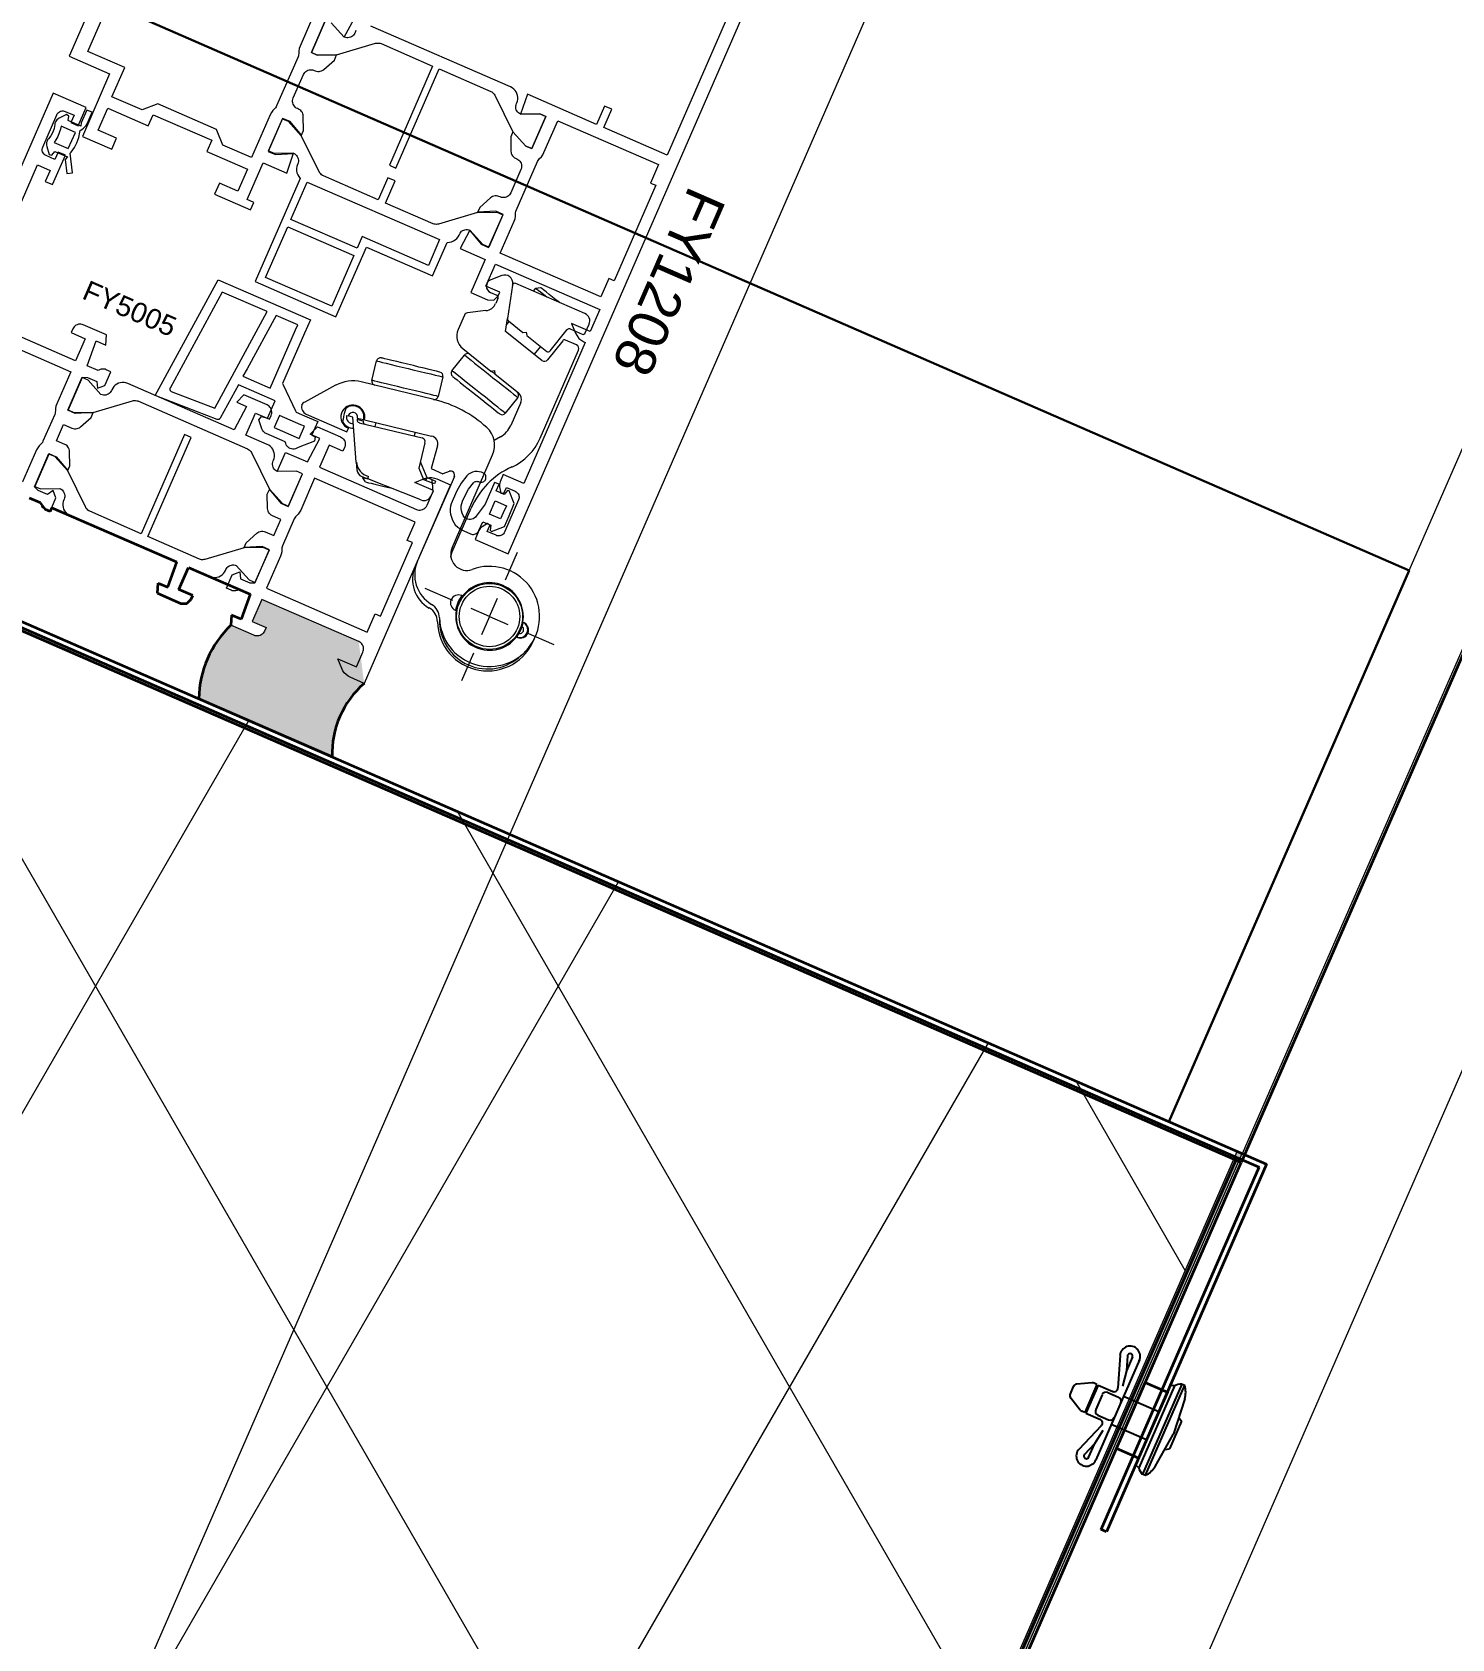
# Model space of a CAD drawing. Header units: millimetres. Extents: x -37281 to 954596, y -59787 to 956680.
# Drawn here: x 866748.4 to 866925.5, y -22131.4 to -21930.9 of the extents above; entities that cross this region are included whole.
import ezdxf

# ---------------------------------------------------------------- set-up
doc = ezdxf.new("R2010")
doc.units = ezdxf.units.MM
doc.header["$MEASUREMENT"] = 0
for name, color, linetype, lineweight in [('0_Pen_No__2', 8, 'Continuous', 15), ('0_Pen_No__5', 7, 'Continuous', 25), ('0_Pen_No__7', 7, 'Continuous', 35), ('0_Pen_No__9', 7, 'Continuous', 13), ('New_A-25-M_Curtain_Wall_Pen_No__90', 8, 'Continuous', 20), ('New_A-25-M_Wall_Ext_Pen_No__1', 7, 'Continuous', 13), ('New_A-25-M_Wall_Ext_Pen_No__87', 8, 'Continuous', 20), ('New_ArchiCAD Windows_Pen_No__1', 7, 'Continuous', 13), ('New_ArchiCAD Windows_Pen_No__3', 7, 'Continuous', 18)]:
    doc.layers.add(name, color=color, linetype=linetype, lineweight=lineweight)
for name, color, linetype, lineweight, true_color in [('0_Pen_No__40', 7, 'Continuous', 35, 0x2a2a2a), ('New_A-25-M_Wall_Ext_Pen_No__107', 7, 'Continuous', 15, 0xa6a6a6), ('New_ArchiCAD Windows_Pen_No__23', 7, 'Continuous', 30, 0x2a2a2a)]:
    doc.layers.add(name, color=color, linetype=linetype, lineweight=lineweight, true_color=true_color)
for name, color, linetype in [('New_A-25-M_Curtain_Wall', 7, 'Continuous'), ('New_A-25-M_Wall_Ext', 7, 'Continuous'), ('New_ArchiCAD Windows', 7, 'Continuous')]:
    doc.layers.add(name, color=color, linetype=linetype)
doc.styles.add('GENERATED_STYLE_3', font='')
doc.styles.get('GENERATED_STYLE_3').set_extended_font_data('Arial')

# ---------------------------------------------------------------- blocks, each defined once
blk = doc.blocks.new('Wall_243_2', base_point=(874395.1, -4631.3))
at = {"layer": 'New_A-25-M_Wall_Ext_Pen_No__87', "linetype": 'Continuous', "flags": 128}
blk.add_lwpolyline([(866536.64, -22653.24), (874395.1, -4631.3)], dxfattribs=at)
blk = doc.blocks.new('Triple Window 19_2')
at = {"layer": 'New_ArchiCAD Windows_Pen_No__1', "linetype": 'Continuous'}
blk.add_line((1175, -190), (1175, -0.5), dxfattribs=at)
at = {"layer": 'New_ArchiCAD Windows_Pen_No__23', "linetype": 'Continuous'}
for p, q in [((1100, -190), (1100, 0)), ((1175, -190), (1100, -190))]:
    blk.add_line(p, q, dxfattribs=at)
at = {"layer": 'New_ArchiCAD Windows_Pen_No__3', "linetype": 'Continuous'}
for p, q in [((1100, -190), (812.5, -190)), ((-1175, -200), (1175, -200))]:
    blk.add_line(p, q, dxfattribs=at)
blk = doc.blocks.new('Wall_353_2', base_point=(874468.42, -4712.54))
at = {"layer": 'New_A-25-M_Wall_Ext_Pen_No__107', "linetype": 'Continuous'}
h = blk.add_hatch(dxfattribs=at)
h.set_pattern_fill('Batt_Insulation_0002', color=256, style=0, pattern_type=2)
h.set_pattern_definition([(60, (864302.5, 0), (-43.30127, 25), []), (120, (864302.5, 0), (43.30127, 25), [])])
h.paths.add_polyline_path([(866716.46, -21991.12), (866445.14, -22613.34), (866627.37, -22692.8), (866898.69, -22070.58), (866890.16, -22066.87)])
blk.add_hatch(color=256, dxfattribs=at).paths.add_polyline_path([(866627.37, -22692.8), (866628.01, -22693.08), (866899.33, -22070.86), (866898.69, -22070.58)])
at = {"layer": 'New_A-25-M_Wall_Ext_Pen_No__1', "linetype": 'Continuous'}
for p, q in [((866890.16, -22066.87), (866716.46, -21991.12)), ((866898.69, -22070.58), (866890.16, -22066.87)), ((866627.37, -22692.8), (866898.69, -22070.58)), ((866899.33, -22070.86), (866898.69, -22070.58))]:
    blk.add_line(p, q, dxfattribs=at)
at = {"layer": 'New_A-25-M_Wall_Ext_Pen_No__1', "linetype": 'Continuous', "flags": 128}
blk.add_lwpolyline([(866628.01, -22693.08), (866899.33, -22070.86)], dxfattribs=at)
at = {"layer": 'New_ArchiCAD Windows', "color": 251, "linetype": 'Continuous', "lineweight": 20, "true_color": 0x606060, "xscale": -1, "zscale": 1000, "rotation": 66.44041158399281}
blk.add_blockref('Triple Window 19_2', (867185.65, -20913.87), dxfattribs=at)
blk = doc.blocks.new('Beam_8_2', base_point=(874303.43, -4591.33))
at = {"layer": 'New_A-25-M_Curtain_Wall_Pen_No__90', "linetype": 'Continuous'}
blk.add_line((874505.7, -4679.52), (866647.24, -22701.46), dxfattribs=at)

msp = doc.modelspace()

# ---------------------------------------------------------------- hatches: boundary and pattern name
at = {"layer": '0_Pen_No__7', "linetype": 'Continuous'}
msp.add_hatch(color=256, dxfattribs=at).paths.add_polyline_path([(866769.15, -22014.1), (866785.78, -22021.35, -0.224449), (866789.78, -22012.19), (866789.1, -22006.98), (866777.01, -22001.71), (866775.81, -22004.46), (866777.55, -22005.22), (866777.35, -22005.68, -0.414214), (866776.03, -22006.19), (866773.15, -22004.93, 0.199996)])

# ---------------------------------------------------------------- linework, layer by layer
at = {"layer": '0_Pen_No__2', "linetype": 'Continuous', "flags": 128}
for points in [[(866762.18, -21912.88), (866752.98, -21933.96), (866758.02, -21936.16), (866754.63, -21943.95), (866758.29, -21945.55), (866758.89, -21944.17), (866756.6, -21943.17)], [(866783.52, -21928.73), (866781.78, -21932.71), (866781.68, -21933), (866781.62, -21933.3), (866781.61, -21933.61), (866781.6, -21933.76), (866781.58, -21933.9), (866781.53, -21934.04), (866778.86, -21940.15), (866778.8, -21940.28), (866778.71, -21940.4), (866778.6, -21940.51), (866778.39, -21940.72), (866778.21, -21940.97), (866778.06, -21941.24), (866775.72, -21946.6), (866772.15, -21945.04), (866771.37, -21943.07), (866764.04, -21939.87), (866762.07, -21940.65), (866758.31, -21939.01), (866759.91, -21935.34), (866755.32, -21933.34), (866761.52, -21919.13)], [(866836.82, -21925.07), (866827.57, -21946.3), (866819.68, -21942.86), (866820.68, -21940.57), (866819.77, -21940.17), (866818.77, -21942.46), (866810.15, -21938.7), (866809.29, -21941.17), (866811.71, -21941.13), (866812.44, -21941.45), (866810.69, -21945.48), (866809.95, -21945.16), (866808.34, -21943.37), (866808.06, -21944.01), (866808.08, -21945.78), (866808.1, -21945.94), (866808.14, -21946.1), (866808.21, -21946.25), (866808.3, -21946.39), (866808.41, -21946.51), (866808.54, -21946.61), (866808.68, -21946.68), (866808.83, -21946.74), (866808.96, -21946.82), (866809.09, -21946.91), (866809.2, -21947.03), (866809.29, -21947.15), (866809.36, -21947.3), (866809.4, -21947.45), (866809.42, -21947.6), (866809.42, -21947.76), (866809.39, -21947.91), (866809.34, -21948.06), (866808.06, -21950.99), (866807.99, -21951.13), (866807.9, -21951.26), (866807.78, -21951.37), (866807.65, -21951.46), (866807.51, -21951.53), (866807.36, -21951.57), (866807.21, -21951.59), (866807.05, -21951.59), (866806.9, -21951.56), (866806.75, -21951.51), (866806.6, -21951.45), (866806.45, -21951.4), (866806.29, -21951.37), (866806.13, -21951.37), (866805.96, -21951.39), (866805.81, -21951.45), (866805.67, -21951.52), (866805.54, -21951.62), (866804.22, -21952.81), (866803.94, -21953.45), (866806.35, -21953.41), (866807.09, -21953.73), (866805.33, -21957.77), (866804.6, -21957.45), (866802.98, -21955.65), (866801.76, -21957.95), (866804.87, -21959.31), (866803.07, -21963.44), (866805.18, -21964.36), (866805.95, -21964.37), (866806.5, -21963.84), (866806.7, -21963.38), (866804.96, -21962.62), (866806.16, -21959.87)], [(866806.16, -21959.87), (866819.17, -21965.55), (866817.97, -21968.3), (866815.66, -21967.29), (866816.13, -21968.49), (866816.55, -21969.15), (866817.19, -21969.59), (866817.37, -21969.67), (866809.7, -21987.27), (866807.13, -21986.15), (866806.74, -21987.06), (866806.69, -21987.21), (866806.66, -21987.36), (866806.66, -21987.51), (866806.67, -21987.66), (866806.83, -21988.44), (866807.21, -21988.48), (866807.53, -21987.74), (866808.63, -21988.22), (866808.74, -21988.28), (866808.84, -21988.36), (866808.93, -21988.45), (866809, -21988.55), (866809.06, -21988.67), (866809.09, -21988.79), (866809.11, -21988.91), (866809.11, -21989.04), (866809.09, -21989.16), (866809.04, -21989.28), (866807.29, -21993.31), (866807.23, -21993.42), (866807.15, -21993.52), (866807.06, -21993.61), (866806.96, -21993.68), (866806.84, -21993.74), (866806.72, -21993.77), (866806.6, -21993.79), (866806.47, -21993.79), (866806.35, -21993.77), (866806.23, -21993.72), (866805.13, -21993.24), (866805.45, -21992.51), (866805.16, -21992.26), (866804.49, -21992.67), (866804.36, -21992.76), (866804.25, -21992.87), (866804.16, -21992.99), (866804.09, -21993.13), (866803.62, -21994.22), (866807.74, -21996.02), (866839.32, -21923.6)], [(866763.44, -21941.25), (866770.77, -21944.44), (866770.17, -21945.82), (866775.22, -21948.02), (866774.02, -21950.77), (866771.73, -21949.77), (866771.13, -21951.14), (866775.62, -21953.1), (866776.02, -21952.18), (866775.19, -21951.82), (866777.19, -21947.24), (866780.12, -21948.52), (866780.98, -21946.06), (866778.56, -21946.09), (866777.83, -21945.77), (866779.59, -21941.74), (866780.32, -21942.06), (866781.94, -21943.86), (866782.22, -21943.22), (866782.19, -21941.44), (866782.18, -21941.28), (866782.13, -21941.12), (866782.07, -21940.97), (866781.98, -21940.84), (866781.86, -21940.72), (866781.74, -21940.62), (866781.59, -21940.54), (866781.45, -21940.48), (866781.31, -21940.41), (866781.18, -21940.31), (866781.08, -21940.2), (866780.99, -21940.07), (866780.92, -21939.93), (866780.87, -21939.78), (866780.85, -21939.62), (866780.85, -21939.47), (866780.88, -21939.31), (866780.93, -21939.16), (866782.21, -21936.23), (866782.28, -21936.09), (866782.38, -21935.97), (866782.49, -21935.86), (866782.62, -21935.77), (866782.76, -21935.7), (866782.91, -21935.65), (866783.07, -21935.63), (866783.22, -21935.63), (866783.38, -21935.66), (866783.53, -21935.71), (866783.67, -21935.78), (866783.82, -21935.83), (866783.99, -21935.86), (866784.15, -21935.86), (866784.31, -21935.83), (866784.46, -21935.78), (866784.61, -21935.7), (866784.74, -21935.6), (866786.06, -21934.42), (866786.34, -21933.77), (866783.92, -21933.81), (866783.19, -21933.49), (866784.94, -21929.46)], [(866784.94, -21929.46), (866783.19, -21933.49), (866783.92, -21933.81), (866786.33, -21933.79), (866791.21, -21932.34), (866791.35, -21932.31), (866791.48, -21932.3), (866791.62, -21932.3), (866791.76, -21932.33), (866791.89, -21932.38), (866798.32, -21935.18), (866792.93, -21947.56), (866793.75, -21947.92), (866799.15, -21935.54), (866805.58, -21938.35), (866805.7, -21938.41), (866805.81, -21938.49), (866805.92, -21938.59), (866806, -21938.7), (866806.07, -21938.82), (866808.33, -21943.39), (866809.95, -21945.16), (866810.69, -21945.48), (866812.44, -21941.45), (866811.71, -21941.13), (866809.29, -21941.17), (866809.16, -21941.09), (866809.03, -21941), (866808.92, -21940.89), (866808.83, -21940.76), (866808.76, -21940.62), (866808.72, -21940.47), (866808.7, -21940.31), (866808.7, -21940.15), (866808.73, -21940), (866808.78, -21939.85), (866808.82, -21939.76), (866808.89, -21939.54), (866808.94, -21939.3), (866808.94, -21939.07), (866808.91, -21938.84), (866808.84, -21938.61), (866808.74, -21938.4), (866808.6, -21938.21), (866808.44, -21938.04), (866808.25, -21937.9), (866808.04, -21937.78), (866790.63, -21930.19)], [(866785.68, -21929.78), (866787.3, -21931.57), (866788.52, -21929.27)], [(866788.76, -21930.76), (866788.65, -21930.97), (866788.61, -21931.06), (866788.54, -21931.2), (866788.44, -21931.32), (866788.33, -21931.43), (866788.2, -21931.52), (866788.06, -21931.59), (866787.91, -21931.63), (866787.75, -21931.66), (866787.6, -21931.65), (866787.44, -21931.63), (866787.3, -21931.57), (866785.68, -21929.78)], [(866741.24, -21965.39), (866749.04, -21947.51), (866750.59, -21948.19), (866750, -21949.57), (866750.91, -21949.96), (866752.51, -21946.3), (866751.59, -21945.9), (866751.19, -21946.82), (866750.09, -21946.34), (866749.98, -21946.28), (866749.88, -21946.2), (866749.8, -21946.11), (866749.72, -21946.01), (866749.67, -21945.89), (866749.63, -21945.77), (866749.62, -21945.65), (866749.62, -21945.52), (866749.64, -21945.4), (866749.68, -21945.28), (866751.44, -21941.25), (866751.5, -21941.14), (866751.57, -21941.04), (866751.66, -21940.95), (866751.77, -21940.88), (866751.88, -21940.82), (866752, -21940.79), (866752.12, -21940.77), (866752.25, -21940.77), (866752.37, -21940.79), (866752.49, -21940.84), (866753.59, -21941.32), (866753.19, -21942.23), (866754.11, -21942.63), (866755.11, -21940.34), (866750.98, -21938.54), (866730.2, -21986.21)], [(866756.6, -21943.17), (866757.8, -21940.42), (866762.84, -21942.62), (866763.44, -21941.25)], [(866798.31, -21961.36), (866800.13, -21957.18), (866800.42, -21957.15), (866800.67, -21957.1), (866800.92, -21957), (866801.14, -21956.87), (866801.34, -21956.69), (866801.5, -21956.49), (866801.62, -21956.26), (866801.66, -21956.17), (866801.74, -21956.03), (866801.83, -21955.9), (866801.94, -21955.79), (866802.07, -21955.7), (866802.21, -21955.64), (866802.36, -21955.59), (866802.52, -21955.57), (866802.68, -21955.57), (866802.83, -21955.6), (866802.98, -21955.65), (866802.96, -21955.7), (866804.39, -21957.41), (866805.31, -21957.81), (866807.11, -21953.69), (866806.19, -21953.29), (866803.96, -21953.4), (866803.94, -21953.45), (866799.07, -21954.89), (866798.93, -21954.92), (866798.79, -21954.93), (866798.65, -21954.92), (866798.51, -21954.89), (866798.38, -21954.85), (866792.46, -21952.26), (866793.66, -21949.51), (866792.74, -21949.11), (866791.54, -21951.86), (866784.7, -21948.88), (866784.57, -21948.81), (866784.46, -21948.73), (866784.36, -21948.64), (866784.27, -21948.53), (866784.2, -21948.41), (866781.94, -21943.86), (866781.96, -21943.81), (866780.53, -21942.1), (866779.61, -21941.7), (866777.81, -21945.82), (866778.73, -21946.22), (866780.96, -21946.1), (866780.98, -21946.06), (866781.12, -21946.13), (866781.24, -21946.23), (866781.35, -21946.34), (866781.44, -21946.47), (866781.51, -21946.61), (866781.56, -21946.76), (866781.58, -21946.91), (866781.58, -21947.07), (866781.55, -21947.23), (866781.5, -21947.37), (866781.46, -21947.47), (866781.37, -21947.71), (866781.33, -21947.97), (866781.34, -21948.23), (866781.39, -21948.49), (866781.49, -21948.73), (866781.63, -21948.96), (866781.8, -21949.19), (866776.18, -21962.07), (866786.26, -21966.47), (866790.06, -21957.76)], [(866788.9, -21957.91), (866780.65, -21954.31), (866782.69, -21949.64), (866799.19, -21956.83), (866797.79, -21960.04), (866789.54, -21956.45)], [(866789.54, -21956.45), (866788.9, -21957.91)], [(866790.06, -21957.76), (866798.31, -21961.36)], [(866748.04, -21989.08), (866749.4, -21989.67), (866749.43, -21989.77), (866749.48, -21989.93), (866749.54, -21990.07), (866749.63, -21990.2), (866749.74, -21990.31), (866749.87, -21990.41), (866750.01, -21990.48), (866750.59, -21990.73), (866751.33, -21989.04), (866750.97, -21988.12), (866750.27, -21988.63), (866749.11, -21988.12), (866748.66, -21987.66), (866750.46, -21983.53), (866751.37, -21983.93), (866752.81, -21985.65), (866753.07, -21985.05), (866753.04, -21983.28), (866753.02, -21983.12), (866752.98, -21982.96), (866752.91, -21982.81), (866752.82, -21982.67), (866752.71, -21982.55), (866752.58, -21982.45), (866752.44, -21982.38), (866751.38, -21981.92), (866752.26, -21979.9), (866753.32, -21980.36), (866753.47, -21980.41), (866753.63, -21980.44), (866753.8, -21980.44), (866753.96, -21980.41), (866754.11, -21980.36), (866754.26, -21980.29), (866754.39, -21980.19), (866755.71, -21979), (866755.97, -21978.41), (866753.73, -21978.52), (866752.82, -21978.12), (866754.61, -21974), (866755.26, -21974.01), (866756.43, -21974.51), (866756.52, -21975.38), (866757.44, -21975.01), (866758.18, -21973.32), (866757.6, -21973.06), (866757.45, -21973.01), (866757.3, -21972.99), (866757.14, -21972.98), (866756.98, -21973.01), (866756.83, -21973.05), (866756.69, -21973.12), (866756.59, -21973.17), (866755.23, -21972.58), (866756.35, -21969.46), (866757.55, -21969.99), (866757.63, -21968.71), (866754.74, -21967.45), (866754.59, -21967.4), (866754.44, -21967.37), (866754.28, -21967.37), (866754.13, -21967.39), (866753.98, -21967.44), (866753.83, -21967.51), (866753.71, -21967.6), (866753.59, -21967.71), (866753.5, -21967.83), (866753.42, -21967.97), (866753.22, -21968.43), (866754.97, -21969.19), (866753.77, -21971.94), (866741.76, -21966.7)], [(866807.85, -21991.28), (866808.51, -21989.74), (866807.89, -21988.15), (866807.66, -21988.11), (866807.26, -21988.61), (866806.25, -21988.17)]]:
    msp.add_lwpolyline(points, dxfattribs=at)
for points in [[(866806.76, -21958.5), (866808.49, -21954.51), (866808.6, -21954.22), (866808.65, -21953.92), (866808.66, -21953.62), (866808.67, -21953.47), (866808.7, -21953.32), (866808.75, -21953.18), (866811.41, -21947.07), (866811.48, -21946.94), (866811.57, -21946.82), (866811.67, -21946.72), (866811.89, -21946.5), (866812.07, -21946.25), (866812.21, -21945.98), (866813.95, -21942), (866826.51, -21947.47), (866825.51, -21949.77), (866826.15, -21950.04), (866820.96, -21961.96), (866820.31, -21961.68), (866819.31, -21963.97)], [(866788.5, -21958.83), (866785.74, -21965.15), (866777.49, -21961.56), (866780.25, -21955.23)], [(866753.17, -21973.31), (866751.43, -21977.3), (866751.33, -21977.59), (866751.27, -21977.89), (866751.26, -21978.19), (866751.25, -21978.34), (866751.23, -21978.49), (866751.18, -21978.63), (866749.71, -21981.99), (866749.64, -21982.12), (866749.56, -21982.24), (866749.45, -21982.34), (866749.23, -21982.56), (866749.05, -21982.8), (866748.91, -21983.07), (866747.17, -21987.06), (866734.61, -21981.59), (866735.61, -21979.29), (866734.97, -21979.01), (866738.97, -21969.85), (866739.61, -21970.13), (866740.61, -21967.84)], [(866773.89, -21977.11), (866775.09, -21977.63), (866773.57, -21980.57), (866760.28, -21974.78), (866760.05, -21974.7), (866759.82, -21974.66), (866759.59, -21974.65), (866759.35, -21974.69), (866759.13, -21974.75), (866758.92, -21974.86), (866758.72, -21974.99), (866758.55, -21975.16), (866758.41, -21975.34), (866758.3, -21975.55), (866758.26, -21975.64), (866758.19, -21975.78), (866758.09, -21975.91), (866757.98, -21976.02), (866757.85, -21976.11), (866757.71, -21976.17), (866757.56, -21976.22), (866757.4, -21976.24), (866757.25, -21976.24), (866757.09, -21976.21), (866756.94, -21976.16), (866755.33, -21974.36), (866754.59, -21974.04), (866752.84, -21978.08), (866753.57, -21978.4), (866755.98, -21978.38), (866760.86, -21976.92), (866760.99, -21976.89), (866761.13, -21976.88), (866761.27, -21976.89), (866761.41, -21976.92), (866761.54, -21976.96), (866775.23, -21982.93), (866775.35, -21983), (866775.46, -21983.08), (866775.56, -21983.17), (866775.65, -21983.28), (866775.72, -21983.4), (866777.98, -21987.97), (866779.6, -21989.75), (866780.33, -21990.07), (866782.09, -21986.03), (866781.36, -21985.72), (866778.94, -21985.75), (866778.81, -21985.68), (866778.68, -21985.58), (866778.57, -21985.47), (866778.48, -21985.34), (866778.41, -21985.2), (866778.37, -21985.05), (866778.35, -21984.9), (866778.35, -21984.74), (866778.38, -21984.58), (866778.43, -21984.44), (866778.47, -21984.34), (866778.54, -21984.12), (866778.58, -21983.89), (866778.59, -21983.65), (866778.56, -21983.42), (866778.49, -21983.2), (866778.39, -21982.98), (866778.25, -21982.79), (866778.09, -21982.62), (866777.9, -21982.48), (866777.69, -21982.37), (866775.03, -21981.21), (866776.23, -21978.46), (866777.97, -21979.22), (866778.17, -21978.76), (866778.23, -21978.61), (866778.25, -21978.46), (866778.26, -21978.3), (866778.23, -21978.15), (866778.19, -21978), (866778.12, -21977.86), (866778.03, -21977.73), (866777.92, -21977.61), (866777.8, -21977.52), (866777.66, -21977.45), (866774.77, -21976.19)], [(866764.09, -21999.67), (866764.01, -22000.95), (866766.89, -22002.21), (866767.04, -22002.26), (866767.2, -22002.29), (866767.35, -22002.29), (866767.51, -22002.27), (866767.66, -22002.22), (866767.8, -22002.15), (866767.93, -22002.06), (866768.04, -22001.95), (866768.14, -22001.83), (866768.21, -22001.69), (866768.41, -22001.23), (866766.67, -22000.47), (866767.87, -21997.72), (866770.5, -21998.87), (866770.72, -21998.95), (866770.95, -21998.99), (866771.19, -21998.99), (866771.42, -21998.96), (866771.64, -21998.89), (866771.86, -21998.79), (866772.05, -21998.65), (866772.22, -21998.49), (866772.36, -21998.3), (866772.47, -21998.09), (866772.51, -21998), (866772.59, -21997.86), (866772.68, -21997.74), (866772.79, -21997.63), (866772.92, -21997.54), (866773.06, -21997.47), (866773.21, -21997.43), (866773.37, -21997.4), (866773.52, -21997.41), (866773.68, -21997.43), (866773.83, -21997.49), (866775.44, -21999.28), (866776.18, -21999.6), (866777.94, -21995.57), (866777.2, -21995.25), (866774.8, -21995.27), (866769.91, -21996.72), (866769.78, -21996.75), (866769.64, -21996.76), (866769.5, -21996.76), (866769.36, -21996.73), (866769.23, -21996.68), (866762.8, -21993.88), (866768.2, -21981.5), (866767.37, -21981.14), (866761.98, -21993.52), (866755.55, -21990.71), (866755.42, -21990.65), (866755.31, -21990.57), (866755.21, -21990.47), (866755.12, -21990.36), (866755.05, -21990.24), (866752.8, -21985.67), (866751.17, -21983.9), (866750.44, -21983.58), (866748.68, -21987.61), (866749.41, -21987.93), (866751.83, -21987.89), (866751.97, -21987.97), (866752.09, -21988.06), (866752.2, -21988.17), (866752.29, -21988.3), (866752.36, -21988.44), (866752.41, -21988.59), (866752.43, -21988.75), (866752.42, -21988.91), (866752.4, -21989.06), (866752.35, -21989.21), (866752.31, -21989.3), (866752.23, -21989.52), (866752.19, -21989.75), (866752.18, -21989.99), (866752.22, -21990.22), (866752.28, -21990.45), (866752.39, -21990.66), (866752.52, -21990.85), (866752.69, -21991.02), (866752.87, -21991.16), (866753.08, -21991.28), (866766.4, -21997.08), (866765.28, -22000.2)], [(866784.2, -21985.21), (866796.3, -21990.48), (866796.45, -21990.54), (866796.6, -21990.56), (866796.76, -21990.57), (866796.91, -21990.54), (866797.06, -21990.5), (866797.21, -21990.43), (866797.33, -21990.34), (866797.45, -21990.23), (866797.54, -21990.11), (866797.62, -21989.97), (866798.42, -21988.13), (866796.1, -21987.12), (866797.3, -21986.65), (866797.61, -21986.56), (866797.92, -21986.52), (866798.23, -21986.52), (866798.54, -21986.58), (866798.84, -21986.68), (866800.57, -21987.44), (866789.78, -22012.19), (866788.04, -22011.43), (866787.77, -22011.28), (866787.52, -22011.09), (866787.3, -22010.87), (866787.12, -22010.61), (866786.98, -22010.33), (866786.51, -22009.12), (866788.82, -22010.13), (866789.62, -22008.3), (866789.67, -22008.15), (866789.7, -22008), (866789.7, -22007.84), (866789.68, -22007.68), (866789.64, -22007.53), (866789.57, -22007.39), (866789.48, -22007.26), (866789.37, -22007.15), (866789.24, -22007.06), (866789.1, -22006.98), (866777.01, -22001.71), (866775.81, -22004.46), (866777.55, -22005.22), (866777.35, -22005.68), (866777.27, -22005.81), (866777.18, -22005.94), (866777.07, -22006.05), (866776.94, -22006.14), (866776.8, -22006.21), (866776.65, -22006.25), (866776.49, -22006.27), (866776.33, -22006.27), (866776.18, -22006.24), (866776.03, -22006.19), (866773.15, -22004.93), (866773.22, -22003.66), (866774.42, -22004.18), (866775.54, -22001.07), (866774.18, -22000.47), (866774.08, -22000.52), (866773.94, -22000.59), (866773.79, -22000.64), (866773.63, -22000.66), (866773.47, -22000.66), (866773.32, -22000.63), (866773.17, -22000.58), (866772.59, -22000.33), (866773.33, -21998.63), (866774.25, -21998.27), (866774.35, -21999.13), (866775.51, -21999.64), (866776.16, -21999.65), (866777.96, -21995.52), (866777.04, -21995.12), (866774.81, -21995.24), (866775.07, -21994.64), (866776.38, -21993.46), (866776.51, -21993.36), (866776.66, -21993.28), (866776.81, -21993.23), (866776.97, -21993.2), (866777.14, -21993.2), (866777.3, -21993.23), (866777.45, -21993.28), (866778.51, -21993.75), (866779.39, -21991.73), (866778.33, -21991.27), (866778.19, -21991.19), (866778.06, -21991.09), (866777.95, -21990.97), (866777.86, -21990.84), (866777.79, -21990.69), (866777.75, -21990.53), (866777.73, -21990.37), (866777.7, -21988.59), (866777.96, -21988), (866779.4, -21989.71), (866780.31, -21990.11), (866782.09, -21986.03), (866781.36, -21985.72), (866778.94, -21985.75), (866779.98, -21983.37), (866782.73, -21984.57), (866784.25, -21981.63), (866783.06, -21981.11), (866783.94, -21980.18), (866786.82, -21981.44), (866786.96, -21981.52), (866787.09, -21981.61), (866787.2, -21981.72), (866787.29, -21981.85), (866787.35, -21981.99), (866787.4, -21982.14), (866787.42, -21982.3), (866787.42, -21982.46), (866787.39, -21982.61), (866787.34, -21982.76), (866787.14, -21983.22), (866785.4, -21982.46)], [(866783.6, -21986.58), (866781.86, -21990.57), (866781.72, -21990.84), (866781.54, -21991.09), (866781.32, -21991.3), (866781.22, -21991.41), (866781.13, -21991.53), (866781.06, -21991.66), (866779.6, -21995.02), (866779.55, -21995.16), (866779.52, -21995.3), (866779.51, -21995.45), (866779.5, -21995.76), (866779.44, -21996.06), (866779.34, -21996.34), (866777.6, -22000.33), (866790.16, -22005.81), (866791.16, -22003.52), (866791.8, -22003.8), (866795.8, -21994.63), (866795.16, -21994.35), (866796.16, -21992.06)]]:
    msp.add_lwpolyline(points, close=True, dxfattribs=at)
at = {"layer": '0_Pen_No__40', "linetype": 'Continuous'}
for p, q in [((874037.86, -5700.74), (866899.19, -22071.98)), ((866899.19, -22071.98), (866715.86, -21992.04)), ((866718.06, -21992.59), (866901.45, -22072.55)), ((866718.34, -21991.95), (866902.37, -22072.19)), ((866730.03, -21997.81), (866899.53, -22071.72)), ((866777.16, -22017.59), (866785.83, -22021.37)), ((866777.16, -22017.59), (866785.87, -22021.39)), ((866627.54, -22693.2), (866898.54, -22071.7)), ((866628.18, -22693.48), (866899.19, -22071.98)), ((866881.74, -22117.74), (866901.45, -22072.55)), ((866902.37, -22072.19), (866882.38, -22118.02)), ((866882.38, -22118.02), (866881.74, -22117.74))]:
    msp.add_line(p, q, dxfattribs=at)
at = {"layer": '0_Pen_No__40', "linetype": 'Continuous', "flags": 128}
msp.add_lwpolyline([(866886.38, -22108.86), (866883.63, -22107.66), (866887.23, -22099.41), (866889.98, -22100.61)], close=True, dxfattribs=at)
at = {"layer": '0_Pen_No__5', "linetype": 'Continuous'}
for p, q in [((866886.5, -22096.58), (866881.06, -22109.04)), ((866884.08, -22096.04), (866883.8, -22100.09)), ((866885.01, -22096.1), (866884.88, -22097.96)), ((866885.65, -22096.2), (866884.88, -22097.96)), ((866880.59, -22099.46), (866878.7, -22099.6)), ((866881.2, -22099.66), (866880.84, -22099.51)), ((866884.88, -22097.96), (866884.39, -22099.87)), ((866878.25, -22099.92), (866877.85, -22100.82)), ((866879.11, -22102.85), (866877.93, -22101.37)), ((866881.2, -22099.66), (866879.67, -22103.16)), ((866881.36, -22099.73), (866879.83, -22103.23)), ((866881.2, -22100.1), (866881.04, -22100.03)), ((866881.85, -22100.93), (866881.04, -22102.78)), ((866881.36, -22099.73), (866883.18, -22100.53)), ((866882.55, -22100.65), (866883.89, -22101.24)), ((866884.52, -22101.12), (866888.92, -22103.04)), ((866890.34, -22099.78), (866886.01, -22109.69)), ((866890.88, -22099.83), (866886.42, -22110.04)), ((866891.78, -22099.62), (866886.88, -22110.84)), ((866892.1, -22099.76), (866887.2, -22110.98)), ((866890.88, -22099.83), (866890.34, -22099.78)), ((866892.17, -22101.45), (866890.76, -22105.8)), ((866892.16, -22099.79), (866891.76, -22099.61)), ((866879.67, -22103.16), (866879.31, -22103)), ((866879.99, -22102.86), (866879.83, -22102.8)), ((866879.83, -22103.23), (866881.65, -22104.02)), ((866881.32, -22103.48), (866882.65, -22104.07)), ((866878.97, -22107.74), (866881.75, -22104.78)), ((866880.93, -22107.02), (866881.99, -22105.36)), ((866882.99, -22104.61), (866887.39, -22106.53)), ((866891.76, -22104.25), (866890.26, -22107.69)), ((866891.41, -22103.78), (866891.76, -22104.25)), ((866879.64, -22108.38), (866880.93, -22107.02)), ((866880.16, -22108.78), (866880.93, -22107.02)), ((866888.48, -22109.89), (866890.72, -22105.9)), ((866889.68, -22107.75), (866890.26, -22107.69)), ((866886.42, -22110.04), (866886.01, -22109.69)), ((866887.26, -22111.01), (866886.85, -22110.83))]:
    msp.add_line(p, q, dxfattribs=at)
for centre, radius, start, end in [((866885.33, -22096.13), 1.26, 333.7453, 176.1252), ((866885.33, -22096.13), 0.325, 333.7453, 176.1252), ((866880.63, -22099.99), 0.532, 66.3952, 94.1911), ((866878.34, -22101.03), 0.532, 156.3952, 218.5993), ((866878.74, -22100.13), 0.532, 94.1911, 156.3952), ((866882.34, -22101.14), 0.532, 66.3952, 156.3952), ((866883.34, -22100.09), 0.468, 242.6052, 0.1248), ((866883.68, -22101.72), 0.532, 336.3952, 66.3952), ((866891.8, -22101.66), 2.05, 91.2619, 116.8179), ((866888.92, -22100.63), 3.35, 345.8921, 14.5336), ((866879.52, -22102.52), 0.532, 218.5993, 246.3952), ((866881.53, -22102.99), 0.532, 156.3952, 246.3952), ((866881.43, -22104.44), 0.468, 312.6657, 70.1852), ((866882.86, -22103.58), 0.532, 246.3952, 336.3952), ((866890.25, -22105.64), 0.532, 330.7283, 342.0621), ((866879.88, -22108.59), 1.26, 136.6653, 339.0451), ((866879.88, -22108.59), 0.325, 136.6653, 339.0451), ((866888.38, -22109.48), 2.05, 195.9725, 221.5285), ((866885.67, -22108.06), 3.35, 298.2568, 326.8983)]:
    msp.add_arc(centre, radius, start, end, dxfattribs=at)
at = {"layer": '0_Pen_No__7', "linetype": 'Continuous'}
for p, q in [((866749.4, -21989.67), (866748.04, -21989.08)), ((866750.01, -21990.48), (866749.4, -21989.67)), ((866750.59, -21990.73), (866750.01, -21990.48)), ((866750.79, -21990.28), (866750.59, -21990.73)), ((866766.4, -21997.08), (866750.79, -21990.28)), ((866765.28, -22000.2), (866766.4, -21997.08)), ((866766.67, -22000.47), (866767.87, -21997.72)), ((866767.87, -21997.72), (866775.54, -22001.07)), ((866764.01, -22000.95), (866764.09, -21999.67)), ((866764.01, -22000.95), (866766.89, -22002.21)), ((866764.09, -21999.67), (866765.28, -22000.2)), ((866768.41, -22001.23), (866766.67, -22000.47)), ((866768.21, -22001.69), (866768.41, -22001.23)), ((866775.54, -22001.07), (866774.42, -22004.18)), ((866766.89, -22002.21), (866767.66, -22002.22)), ((866767.66, -22002.22), (866768.21, -22001.69)), ((866773.22, -22003.66), (866773.15, -22004.93)), ((866774.42, -22004.18), (866773.22, -22003.66)), ((866785.78, -22021.35), (866769.15, -22014.1))]:
    msp.add_line(p, q, dxfattribs=at)
for centre, radius, start, end in [((866782.15, -22014.31), 13, 133.8207, 179.0601), ((866797.48, -22021), 11.7, 131.1398, 181.7411)]:
    msp.add_arc(centre, radius, start, end, dxfattribs=at)
at = {"layer": '0_Pen_No__9', "linetype": 'Continuous'}
for p, q in [((866806.96, -21961.31), (866805.57, -21961.85)), ((866808.29, -21962.53), (866807.66, -21966.67)), ((866808.29, -21962.53), (866808.31, -21962.39)), ((866817.33, -21966.06), (866808.71, -21962.29)), ((866810.89, -21963.25), (866811.18, -21962.88)), ((866811.18, -21962.88), (866811.79, -21962.81)), ((866805.54, -21963.42), (866806.32, -21963.76)), ((866806.47, -21964.16), (866806.19, -21964.8)), ((866802.29, -21966.25), (866801.5, -21968.06)), ((866804.98, -21965.69), (866802.69, -21965.95)), ((866807.42, -21968.28), (866807.66, -21966.67)), ((866807.55, -21967.44), (866807.87, -21967.03)), ((866807.77, -21966.95), (866809.59, -21968.4)), ((866811.96, -21971.9), (866807.42, -21968.28)), ((866809.59, -21968.4), (866810.01, -21968.36)), ((866810.01, -21968.36), (866810.06, -21968.78)), ((866810.06, -21968.78), (866812.56, -21970.77)), ((866812.99, -21970.72), (866815.11, -21968.06)), ((866815.47, -21967.97), (866816.97, -21968.63)), ((866817.37, -21968.47), (866817.85, -21967.37)), ((866800.73, -21973.18), (866802.29, -21971.23)), ((866802.08, -21970.42), (866805.6, -21973.22)), ((866811.78, -21970.15), (866811, -21971.13)), ((866811.73, -21981.61), (866816.53, -21970.61)), ((866814.55, -21969.45), (866812.66, -21971.82)), ((866816.27, -21969.96), (866814.9, -21969.36)), ((866790.75, -21974.39), (866791.34, -21971.96)), ((866805.6, -21973.22), (866806.02, -21973.17)), ((866806.07, -21973.59), (866805.6, -21973.22)), ((866806.02, -21973.17), (866806.07, -21973.59)), ((866786.22, -21975), (866782.37, -21977.09)), ((866798.49, -21976.77), (866789.42, -21974.59)), ((866799.6, -21973.96), (866799.02, -21976.39)), ((866806.07, -21973.59), (866809.03, -21975.95)), ((866808.94, -21976.52), (866807.38, -21978.48)), ((866809.32, -21977.14), (866808.06, -21980.02)), ((866782.56, -21978.6), (866787.63, -21980.82)), ((866787.6, -21978.78), (866787.79, -21978.82)), ((866788.37, -21978.96), (866787.79, -21978.82)), ((866788.8, -21984.58), (866788.37, -21978.96)), ((866788.94, -21979.1), (866788.89, -21979.29)), ((866789.67, -21979.48), (866788.89, -21979.29)), ((866788.94, -21979.1), (866789.71, -21979.29)), ((866789.67, -21979.48), (866789.71, -21979.29)), ((866787.63, -21980.82), (866787.81, -21980.36)), ((866789.16, -21979.67), (866797, -21981.56)), ((866789.82, -21979.31), (866798.2, -21981.33)), ((866791.16, -21980.15), (866791.28, -21979.66)), ((866796.14, -21980.84), (866796.02, -21981.32)), ((866797.37, -21982.16), (866796.59, -21985.36)), ((866798.93, -21982.57), (866798.14, -21985.4)), ((866806.79, -21981.43), (866806, -21981.91)), ((866788.8, -21984.58), (866788.88, -21985.55)), ((866797.66, -21986.56), (866796.79, -21984.55)), ((866800.75, -21995.3), (866805.81, -21983.69)), ((866789.51, -21986.4), (866790.25, -21986.69)), ((866789.62, -21986.54), (866789.64, -21986.46)), ((866789.94, -21987.06), (866789.62, -21986.54)), ((866790.25, -21986.69), (866790.33, -21986.37)), ((866796.86, -21989.31), (866790.25, -21986.69)), ((866801.03, -21986.4), (866796.44, -21996.91)), ((866796.59, -21985.36), (866797.2, -21986.75)), ((866797.2, -21986.75), (866798.28, -21987.18)), ((866797.66, -21986.56), (866797.4, -21986.83)), ((866798.27, -21986.8), (866797.66, -21986.56)), ((866798.14, -21985.4), (866799.61, -21986.04)), ((866798.28, -21987.18), (866798.27, -21986.8)), ((866798.66, -21986.95), (866798.27, -21986.8)), ((866798.28, -21987.18), (866798.33, -21988.3)), ((866798.57, -21987.3), (866798.28, -21987.18)), ((866798.66, -21986.95), (866798.57, -21987.3)), ((866800.38, -21985.74), (866799.61, -21986.04)), ((866798.33, -21988.3), (866798.16, -21988.74)), ((866800.76, -21995.76), (866803.14, -21990.32)), ((866796.44, -21996.91), (866796.16, -21997.57)), ((866807.42, -21999.26), (866808.92, -21995.82)), ((866800.84, -22001.85), (866797.4, -22000.35)), ((866801.95, -22001.24), (866802.06, -22001.29)), ((866806.62, -21999.8), (866806.58, -21999.89)), ((866807.53, -22000.3), (866807.58, -22000.19)), ((866801.26, -22003.12), (866801.15, -22003.07)), ((866801.52, -22002.15), (866801.45, -22002.12)), ((866805.42, -22003.84), (866803.13, -22002.85)), ((866805.42, -22003.84), (866806.42, -22001.55)), ((866805.42, -22003.84), (866804.42, -22006.14)), ((866805.42, -22003.84), (866807.71, -22004.84)), ((866809.58, -22004.57), (866809.69, -22004.62)), ((866808.89, -22006.45), (866808.78, -22006.4)), ((866810, -22005.84), (866813.44, -22007.34)), ((866803.42, -22008.43), (866801.92, -22011.87))]:
    msp.add_line(p, q, dxfattribs=at)
at = {"layer": '0_Pen_No__9', "linetype": 'Continuous', "flags": 128}
for points in [[(866754.31, -21943.44), (866754.35, -21943.2), (866754.56, -21943.08), (866754.77, -21942.94), (866754.94, -21942.77), (866755.09, -21942.58), (866755.21, -21942.37), (866755.83, -21940.94), (866755.19, -21940.66), (866754.49, -21942.25), (866754.43, -21942.66), (866752.87, -21941.98), (866752.95, -21941.42), (866752.66, -21941.21), (866751.73, -21941.67), (866751.59, -21941.76), (866751.46, -21941.87), (866751.35, -21942), (866751.27, -21942.14), (866751.21, -21942.3), (866751.18, -21942.47), (866751.09, -21942.96), (866750.93, -21943.43), (866750.69, -21943.87), (866750.39, -21944.26), (866750.29, -21944.4), (866750.22, -21944.55), (866750.17, -21944.71), (866750.15, -21944.87), (866750.15, -21945.04), (866750.19, -21945.21), (866750.48, -21946.21), (866750.83, -21946.28), (866751.19, -21945.83), (866752.75, -21946.51), (866752.49, -21946.84), (866752.69, -21948.56), (866753.38, -21948.48), (866753.11, -21946.06), (866753.24, -21945.9), (866753.63, -21945.34), (866753.95, -21944.74), (866754.17, -21944.1)], [(866751.97, -21942.68), (866751.89, -21943.04), (866751.75, -21943.51), (866751.55, -21943.97), (866751.3, -21944.4), (866751.1, -21944.7), (866752.87, -21945.47), (866753.75, -21943.46)], [(866774.14, -21972.32), (866777.69, -21965.81), (866772.07, -21963.37), (866765.56, -21975.34), (866765.54, -21975.38), (866765.53, -21975.43), (866765.52, -21975.48), (866765.53, -21975.53), (866765.54, -21975.58), (866765.56, -21975.63), (866765.59, -21975.67), (866765.63, -21975.71), (866765.67, -21975.74), (866765.72, -21975.76), (866771.14, -21977.85)], [(866781.88, -21979.92), (866779.22, -21978.75), (866778.56, -21980.27), (866781.67, -21981.63), (866782.33, -21980.11)], [(866807.13, -21990.91), (866806.8, -21991.68), (866805.42, -21991.08), (866806.14, -21989.43), (866807.52, -21990.03)]]:
    msp.add_lwpolyline(points, close=True, dxfattribs=at)
for points in [[(866782.34, -21978.81), (866783.99, -21979.53), (866783.27, -21981.18), (866783.65, -21981.43), (866783.6, -21981.96), (866781.53, -21982.77), (866781.39, -21982.86), (866781.23, -21982.92), (866781.06, -21982.96), (866780.89, -21982.96), (866780.72, -21982.94), (866780.56, -21982.89), (866780.4, -21982.81), (866780.27, -21982.7), (866780.15, -21982.58), (866780.06, -21982.43), (866779.99, -21982.28), (866779.92, -21982.06), (866777.57, -21981.03), (866777.42, -21980.96), (866777.29, -21980.85), (866777.18, -21980.73), (866777.09, -21980.59), (866777.02, -21980.44), (866776.64, -21979.3), (866776.99, -21978.91), (866777.73, -21979.09), (866778.67, -21976.93), (866774.09, -21974.94), (866771.81, -21979.11), (866771.79, -21979.15), (866771.76, -21979.19), (866771.72, -21979.22), (866771.68, -21979.24), (866771.63, -21979.26), (866771.58, -21979.27), (866771.54, -21979.27), (866771.49, -21979.26), (866771.44, -21979.25), (866763.69, -21976.26), (866771.55, -21961.83), (866783.07, -21966.85), (866782.35, -21968.51)], [(866811.19, -21962.88), (866811.28, -21962.96), (866811.48, -21963.12), (866811.78, -21963.35), (866812.16, -21963.65), (866812.56, -21963.98)], [(866814.09, -21964.64), (866813.69, -21964.33), (866813.27, -21963.99), (866812.86, -21963.66), (866812.48, -21963.36), (866812.17, -21963.11), (866811.94, -21962.93), (866811.81, -21962.83), (866811.79, -21962.81)], [(866781.22, -21968.08), (866781.49, -21967.47), (866778.79, -21966.3), (866775.17, -21972.95)], [(866775.17, -21972.95), (866774.66, -21973.88), (866778.05, -21975.35), (866781.22, -21968.08)], [(866782.35, -21968.51), (866779.61, -21974.78), (866779.67, -21974.96), (866781.2, -21978.18), (866781.28, -21978.35), (866782.34, -21978.81)], [(866802.29, -21971.23), (866802.34, -21971.26), (866802.49, -21971.38), (866802.75, -21971.59), (866803.11, -21971.88), (866803.56, -21972.23), (866804.07, -21972.64), (866804.64, -21973.09), (866805.24, -21973.57), (866805.85, -21974.06), (866806.46, -21974.54), (866807.03, -21975), (866807.56, -21975.42), (866808.02, -21975.79), (866808.4, -21976.1), (866808.69, -21976.32), (866808.87, -21976.47), (866808.94, -21976.52)], [(866791.34, -21971.96), (866791.45, -21971.99), (866791.69, -21972.05), (866792.06, -21972.14), (866792.54, -21972.25), (866793.13, -21972.4), (866793.79, -21972.56), (866794.52, -21972.73), (866795.27, -21972.91), (866796.03, -21973.1), (866796.77, -21973.27), (866797.47, -21973.44), (866798.1, -21973.59), (866798.64, -21973.73)], [(866798.39, -21973.15), (866797.88, -21973.03), (866797.28, -21972.88), (866796.62, -21972.72), (866795.92, -21972.55), (866795.2, -21972.38), (866794.5, -21972.21), (866793.84, -21972.05), (866793.25, -21971.91), (866792.75, -21971.79), (866792.36, -21971.7), (866792.09, -21971.63), (866791.96, -21971.6), (866791.94, -21971.59)], [(866799.23, -21973.35), (866799.21, -21973.35), (866799.07, -21973.31), (866798.79, -21973.25), (866798.39, -21973.15)], [(866805.47, -21976.96), (866804.9, -21976.5), (866804.29, -21976.02), (866803.68, -21975.53), (866803.08, -21975.05), (866802.51, -21974.6), (866802, -21974.19), (866801.55, -21973.83), (866801.19, -21973.55), (866800.93, -21973.34), (866800.78, -21973.22), (866800.73, -21973.18)], [(866799.02, -21976.39), (866798.97, -21976.38), (866798.8, -21976.33), (866798.49, -21976.26), (866798.06, -21976.16), (866797.52, -21976.03), (866796.89, -21975.87), (866796.19, -21975.7), (866795.45, -21975.53), (866794.68, -21975.34), (866793.93, -21975.16), (866793.21, -21974.99), (866792.54, -21974.83), (866791.96, -21974.68), (866791.47, -21974.57), (866791.1, -21974.48), (866790.86, -21974.42), (866790.75, -21974.39)], [(866798.64, -21973.73), (866799.08, -21973.83), (866799.38, -21973.9), (866799.56, -21973.95), (866799.6, -21973.96)], [(866800.82, -21973.89), (866800.9, -21973.95), (866801.09, -21974.11), (866801.39, -21974.34), (866801.77, -21974.65), (866802.23, -21975.02), (866802.75, -21975.43), (866803.31, -21975.87), (866803.89, -21976.33), (866804.45, -21976.79), (866805, -21977.22)], [(866805, -21977.22), (866805.49, -21977.61), (866805.92, -21977.95), (866806.26, -21978.22), (866806.51, -21978.42), (866806.65, -21978.53), (866806.68, -21978.56)], [(866807.38, -21978.48), (866807.31, -21978.42), (866807.13, -21978.28), (866806.84, -21978.05), (866806.46, -21977.75), (866806, -21977.38), (866805.47, -21976.96)], [(866787.25, -21978.69), (866787.2, -21978.94), (866787.15, -21979.22), (866787.09, -21979.52)], [(866787.49, -21977.89), (866787.37, -21978.28), (866787.3, -21978.51), (866787.25, -21978.69)], [(866790.21, -21986.68), (866789.94, -21986.61), (866789.71, -21986.56), (866789.62, -21986.54)], [(866789.95, -21987.06), (866790.06, -21987.09), (866790.31, -21987.15), (866790.66, -21987.23), (866791.11, -21987.34), (866791.61, -21987.46), (866792.13, -21987.59), (866792.65, -21987.71), (866793.08, -21987.81)], [(866806.25, -21988.17), (866806.61, -21987.34), (866806.06, -21987.11), (866804.86, -21989.85), (866803.76, -21991.34), (866803.65, -21991.46), (866803.52, -21991.57), (866803.38, -21991.65), (866803.22, -21991.71), (866803.06, -21991.74), (866802.89, -21991.74), (866802.73, -21991.72), (866802.57, -21991.66), (866802.42, -21991.58), (866802.29, -21991.48), (866802.12, -21991.23), (866802, -21990.95), (866801.92, -21990.66), (866801.88, -21990.36), (866801.89, -21990.06), (866801.95, -21989.76), (866802.05, -21989.47), (866802.32, -21988.85), (866802.8, -21987.97), (866803.41, -21987.18), (866803.48, -21987.11), (866803.56, -21987.06), (866803.65, -21987.02), (866803.74, -21986.99), (866803.84, -21986.98), (866803.93, -21986.99), (866804.03, -21987.01), (866804.11, -21987.04), (866804.21, -21987.08), (866804.31, -21987.1), (866804.42, -21987.1), (866804.52, -21987.09), (866804.62, -21987.05), (866804.71, -21987), (866804.79, -21986.94), (866804.86, -21986.86), (866804.92, -21986.78), (866804.96, -21986.68), (866804.98, -21986.58), (866804.98, -21986.48), (866804.97, -21986.37), (866804.94, -21986.27), (866804.9, -21986.18), (866804.84, -21986.1), (866804.76, -21986.02), (866804.68, -21985.97), (866804.42, -21985.85), (866804.14, -21985.78), (866803.86, -21985.75), (866803.58, -21985.77), (866803.31, -21985.83), (866803.04, -21985.95), (866802.81, -21986.1), (866802.6, -21986.29), (866801.87, -21987.22), (866801.31, -21988.26), (866800.65, -21989.77), (866800.54, -21990.09), (866800.49, -21990.43), (866800.49, -21990.77), (866800.55, -21991.1), (866800.79, -21991.82), (866800.95, -21992.12), (866801.15, -21992.4), (866801.46, -21992.71), (866801.82, -21992.96), (866802.2, -21993.17), (866803.04, -21993.53), (866803.16, -21993.57), (866803.28, -21993.6), (866803.41, -21993.6), (866803.53, -21993.58), (866803.65, -21993.54), (866803.77, -21993.49), (866803.87, -21993.42), (866803.96, -21993.33), (866804.04, -21993.23), (866804.1, -21993.12), (866804.58, -21992.02), (866805.58, -21992.46), (866805.49, -21993.09), (866805.67, -21993.23), (866807.27, -21992.6), (866807.85, -21991.28)], [(866800.6, -21996.4), (866800.61, -21996.31), (866800.76, -21995.76)], [(866801.57, -22002.07), (866801.51, -22002.09), (866801.45, -22002.12)]]:
    msp.add_lwpolyline(points, dxfattribs=at)
at = {"layer": '0_Pen_No__9', "linetype": 'Continuous'}
for radius in [4.12, 3.77]:
    msp.add_circle((866805.42, -22003.84), radius, dxfattribs=at)
for centre, radius, start, end in [((866807.32, -21962.24), 1, 351.4404, 111.4404), ((866805.88, -21962.64), 0.85, 111.4404, 246.4404), ((866808.59, -21962.57), 0.3, 66.4404, 171.4404), ((866804.81, -21964.2), 1.5, 276.4404, 336.4404), ((866806.2, -21964.04), 0.3, 336.4404, 66.4404), ((866802.74, -21966.45), 0.5, 96.4404, 156.4404), ((866807.96, -21966.72), 0.3, 171.4404, 231.4404), ((866816.93, -21966.97), 1, 336.4404, 66.4404), ((866803.33, -21968.86), 2, 156.4404, 231.4404), ((866815.35, -21968.25), 0.3, 66.4404, 141.4404), ((866817.09, -21968.35), 0.3, 246.4404, 336.4404), ((866802.68, -21971.54), 0.5, 51.4404, 141.4404), ((866812.75, -21970.54), 0.3, 231.4404, 321.4404), ((866814.78, -21969.64), 0.3, 66.4404, 141.4404), ((866816.07, -21970.41), 0.5, 336.4404, 66.4404), ((866791.82, -21972.08), 0.5, 76.4404, 166.4404), ((866801.13, -21973.49), 0.5, 141.4404, 231.4404), ((866812.27, -21971.51), 0.5, 231.4404, 321.4404), ((866788.37, -21978.96), 4.5, 76.4404, 118.4404), ((866791.24, -21974.51), 0.5, 166.4404, 256.4404), ((866799.12, -21973.84), 0.5, 346.4404, 76.4404), ((866782.84, -21977.97), 1, 118.4404, 149.5632), ((866798.53, -21976.27), 0.5, 256.4404, 346.4404), ((866794.97, -21991.36), 15, 47.6182, 76.4404), ((866808.55, -21976.21), 0.5, 321.4404, 51.4404), ((866808.4, -21976.74), 1, 336.4404, 51.4404), ((866782.96, -21977.69), 1, 167.3177, 246.4404), ((866788.37, -21978.96), 1.5, 346.4404, 248.4404), ((866788.37, -21978.96), 1.39, 346.4404, 129.3029), ((866788.36, -21978.99), 0.792, 164.6899, 274.9755), ((866788.37, -21978.96), 0.587, 346.4404, 166.4404), ((866789.21, -21979.34), 0.327, 171.01, 260.084), ((866806.99, -21978.17), 0.5, 231.4404, 321.4404), ((866788.37, -21978.96), 1.39, 203.5779, 274.4404), ((866789.96, -21979.55), 0.3, 166.4402, 256.4405), ((866803.06, -21982.49), 3, 336.4404, 47.6182), ((866805.31, -21978.82), 3, 299.5705, 336.4404), ((866796.88, -21982.04), 0.5, 346.4404, 76.4404), ((866797.97, -21982.31), 1, 344.4404, 76.4404), ((866805.31, -21978.82), 7, 294.2721, 336.4404), ((866790.8, -21984.42), 2, 184.4404, 256.4404), ((866812.3, -21994.31), 10, 114.2721, 156.4404), ((866789.87, -21985.47), 1, 184.4404, 248.4404), ((866800.57, -21986.2), 0.5, 336.4404, 111.4404), ((866797.23, -21988.38), 1, 248.4404, 338.4404), ((866802.58, -21996.1), 2, 156.4404, 290.1425), ((866800.38, -21998.63), 4.3, 156.4404, 239.3342), ((866799.91, -21999.21), 4.1, 156.4404, 240.721), ((866805.42, -22003.84), 6.25, 181.4022, 110.1425), ((866801.55, -22002.16), 1, 66.4404, 246.4404), ((866805.42, -22003.84), 4.25, 142.8315, 170.0494), ((866805.42, -22003.84), 4.32, 143.0719, 156.4404), ((866805.42, -22003.84), 4.22, 350.1315, 142.7494), ((866796.93, -22004.53), 2, 0.9283, 60.721), ((866797.17, -22004.05), 2, 1.4022, 59.3342), ((866805.42, -22003.84), 4.32, 156.4404, 169.809), ((866805.42, -22003.84), 4.22, 170.1315, 322.7494), ((866805.18, -22004.39), 6.25, 180.9283, 339.1917), ((866805.18, -22004.39), 6, 178.4862, 246.4404), ((866805.42, -22003.84), 4.25, 322.8315, 350.0494), ((866809.18, -22005.48), 1, 248.205, 64.6758), ((866809.29, -22005.53), 1, 246.4404, 66.4404), ((866809.18, -22005.48), 0.5, 260.5934, 52.2874), ((866805.18, -22004.39), 6, 246.4404, 314.3946)]:
    msp.add_arc(centre, radius, start, end, dxfattribs=at)

# ---------------------------------------------------------------- block references
at = {"layer": 'New_A-25-M_Curtain_Wall', "color": 8, "lineweight": 20}
msp.add_blockref('Beam_8_2', (874303.43, -4591.33), dxfattribs=at)
at = {"layer": 'New_A-25-M_Wall_Ext', "color": 250, "lineweight": 50, "true_color": 0x2a2a2a}
for name, p in [('Wall_353_2', (874468.42, -4712.54)), ('Wall_243_2', (874395.1, -4631.3))]:
    msp.add_blockref(name, p, dxfattribs=at)

# ---------------------------------------------------------------- texts
at = {"layer": '0_Pen_No__7', "linetype": 'Continuous', "attachment_point": 7, "style": 'GENERATED_STYLE_3'}
for s, insert, char_height, rotation in [('\\A1;{\\fArial|b0|i0|c0|p34;FY1208}', (866830.34, -21949.9), 5, 246.4404), ('\\A1;{\\fArial|b0|i0|c0|p34;FY5005}', (866754.42, -21964.16), 2.5, 336.4404)]:
    msp.add_mtext(s, dxfattribs=dict(at, insert=insert, char_height=char_height, rotation=rotation))

doc.saveas('drawing.dxf')
